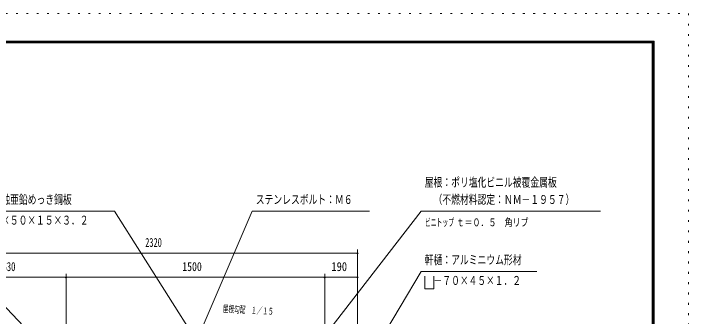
# Model space of a CAD drawing. Units: millimetres, scale not verified. Extents: x -22148 to 22152, y -10500 to 10500.
# Drawn here: x 12365 to 22152, y 6104 to 10500 of the extents above; entities that cross this region are included whole.
import ezdxf
from ezdxf.enums import TextEntityAlignment as Align

# ---------------------------------------------------------------- set-up
doc = ezdxf.new("R2010")
doc.units = ezdxf.units.MM
doc.header["$LTSCALE"] = 50
doc.linetypes.add('USER5', pattern=[3, 0.5, -2.5])
for name, color, linetype, lineweight in [('0-A_2-5DIM', 3, 'Continuous', 18), ('0-B_2-6HATCH', 2, 'Continuous', 18), ('0-C_F-F', 5, 'Continuous', 18), ('0-D_F-E_J_ADD', 5, 'USER5', 18)]:
    doc.layers.add(name, color=color, linetype=linetype, lineweight=lineweight)
doc.styles.add('ＭＳ ゴシック', font='')
doc.styles.get('ＭＳ ゴシック').set_extended_font_data('MS Gothic')

msp = doc.modelspace()

# ---------------------------------------------------------------- linework, layer by layer
at = {"layer": '0-A_2-5DIM'}
for p, q in [((18277.93, 7629.93), (16768.93, 5689.21)), ((17352.93, 7074.05), (17352.93, 5328.86)), ((11552.92, 7024.05), (17352.93, 7024.05)), ((17362.93, 7024.05), (17342.93, 7024.05)), ((17352.93, 6674.05), (11552.92, 6674.05)), ((13137.93, 6674.05), (13117.93, 6674.05)), ((13127.93, 5851.28), (13127.93, 6724.05)), ((16887.93, 6674.05), (16867.93, 6674.05)), ((16877.93, 5566.86), (16877.93, 6724.05)), ((17362.93, 6674.05), (17342.93, 6674.05))]:
    msp.add_line(p, q, dxfattribs=at)
for points in [[(9077.93, 7629.93), (10927.93, 7629.93), (12597.99, 5869.64)], [(11677.93, 7629.93), (13827.93, 7629.93), (15003.15, 5773.82)], [(15071.51, 5873.9), (15827.93, 7629.93), (17527.93, 7629.93)], [(17360.24, 5220.88), (18277.93, 6754.93), (19952.93, 6754.93)], [(18459.57, 6688.87), (18459.57, 6504.93), (18327.93, 6504.93), (18327.93, 6688.87)]]:
    msp.add_lwpolyline(points, dxfattribs=at)
for centre in [(17352.93, 7024.05), (13127.93, 6674.05), (16877.93, 6674.05), (17352.93, 6674.05)]:
    msp.add_arc(centre, 10, 180, 0, dxfattribs=at)
at = {"layer": '0-B_2-6HATCH', "color": 3}
msp.add_line((18277.93, 7629.93), (20877.93, 7629.93), dxfattribs=at)
at = {"layer": '0-C_F-F'}
for points in [[(21651.87, -10000), (-7048.13, -10000), (-7048.13, 10100), (21651.87, 10100)], [(21649.37, -9997.5), (-7045.63, -9997.5), (-7045.63, 10097.5), (21649.37, 10097.5)], [(21646.87, -9995), (21646.87, 10095), (-7043.13, 10095), (-7043.13, -9995)], [(21644.37, -9992.5), (-7040.63, -9992.5), (-7040.63, 10092.5), (21644.37, 10092.5)], [(21641.87, -9990), (21641.87, 10090), (-7038.13, 10090), (-7038.13, -9990)], [(21639.37, -9987.5), (-7035.63, -9987.5), (-7035.63, 10087.5), (21639.37, 10087.5)], [(21636.87, -9985), (21636.87, 10085), (-7033.13, 10085), (-7033.13, -9985)], [(21634.37, -9982.5), (-7030.63, -9982.5), (-7030.63, 10082.5), (21634.37, 10082.5)], [(21631.87, -9980), (-7028.13, -9980), (-7028.13, 10080), (21631.87, 10080)], [(21629.37, -9977.5), (-7025.63, -9977.5), (-7025.63, 10077.5), (21629.37, 10077.5)], [(21626.87, -9975), (21626.87, 10075), (-7023.12, 10075), (-7023.12, -9975)]]:
    msp.add_lwpolyline(points, close=True, dxfattribs=at)
at = {"layer": '0-D_F-E_J_ADD'}
msp.add_lwpolyline([(22151.87, -10500), (-7548.13, -10500), (-7548.13, 10500), (22151.87, 10500)], close=True, dxfattribs=at)

# ---------------------------------------------------------------- texts
at = {"layer": '0-A_2-5DIM', "color": 7, "style": 'ＭＳ ゴシック'}
for s, width, p in [('母屋：溶融亜鉛めっき鋼板', 0.7, (11677.93, 7697.69)), ('ステンレスボルト：Ｍ６', 0.7, (15877.92, 7697.69)), ('\u3000－７０×５０×１５×３．２', 0.7, (11677.93, 7397.69)), ('2320', 0.65, (14274.69, 7074.05)), ('軒樋：アルミニウム形材', 0.7, (18327.93, 6822.69)), ('630', 0.7, (12206.71, 6724.05)), ('1500', 0.8, (14811.95, 6724.05)), ('190', 0.85, (16975.36, 6724.05)), ('\u3000－７０×４５×１．２', 0.7, (18327.93, 6522.69))]:
    msp.add_text(s, height=130.2, dxfattribs=dict(at, width=width)).set_placement(p, align=Align.BOTTOM_LEFT)
at = {"layer": '0-A_2-5DIM', "color": 7, "style": 'ＭＳ ゴシック', "width": 0.6}
msp.add_text('屋根勾配\u3000１／１５', height=97.68, rotation=356.7, dxfattribs=at).set_placement((15395.85, 6140.65), align=Align.BOTTOM_LEFT)
at = {"layer": '0-B_2-6HATCH', "color": 7, "style": 'ＭＳ ゴシック'}
for s, height, width, p in [('屋根：ポリ塩化ビニル被覆金属板', 130.2, 0.7, (18327.93, 7947.69)), ('\u3000（不燃材料認定：ＮＭ－１９５７）', 130.2, 0.7, (18327.93, 7697.69)), ('ビニトップ ', 110.7, 0.55, (18327.93, 7379.93)), ('ｔ＝０．５\u3000角リブ', 110.7, 0.75, (18787.2, 7379.93))]:
    msp.add_text(s, height=height, dxfattribs=dict(at, width=width)).set_placement(p, align=Align.BOTTOM_LEFT)

doc.saveas('drawing.dxf')
